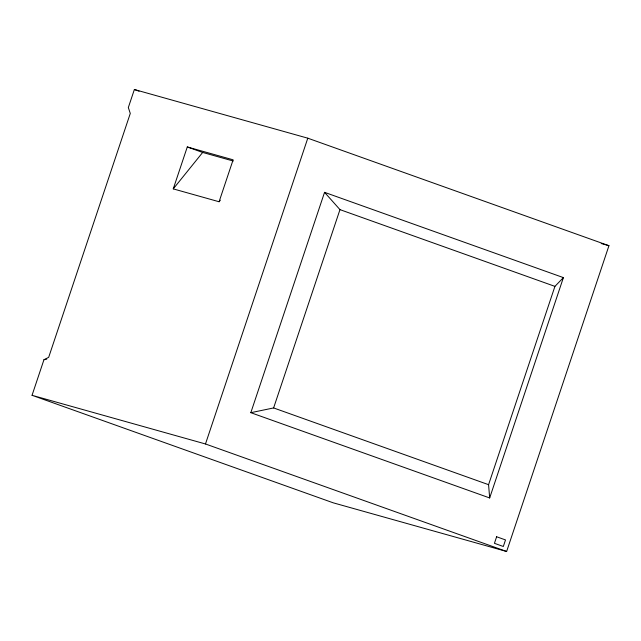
<?xml version="1.0" encoding="UTF-8"?>
<svg xmlns="http://www.w3.org/2000/svg" width="641" height="641" viewBox="0 0 641 641"><rect width="100%" height="100%" fill="white"/><g stroke="black" fill="none" stroke-linecap="round" stroke-linejoin="round"><path stroke-width="0.96" d="M32.05 395.305L43.949 359.737L48.676 357.333L130.283 113.433L128.328 107.56L134.37 89.516L307.792 138.184L608.95 245.695L506.63 551.484L333.208 502.816L32.05 395.305L205.481 443.973L506.63 551.484M173.254 188.887L187.284 146.957L233.116 159.817L219.086 201.747L173.254 188.887L202.668 152.446L233.22 161.019M205.481 443.973L307.792 138.184M250.823 412.684L324.554 192.34L563.399 277.609L489.668 497.953L250.823 412.684L273.611 407.94L488.578 484.684L489.668 497.953M273.611 407.94L339.97 209.631L324.554 192.34M488.578 484.684L554.93 286.375L563.399 277.609M219.086 201.747L220.336 200.2M43.949 359.737L46.793 359.112M601.242 243.532L608.95 245.695M134.37 89.516L139.073 91.19M187.284 146.957L202.668 152.446M339.97 209.631L554.93 286.375M496.623 536.757L494.435 543.312L503.321 546.485L505.509 539.93L496.623 536.757"/></g></svg>
